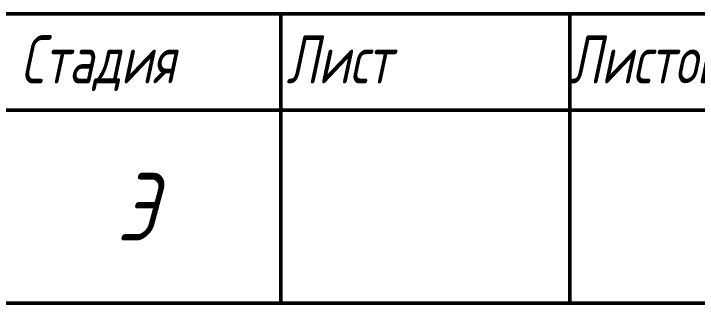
# Model space of a CAD drawing. Header units: millimetres. Extents: x 5341 to 134645, y 2795 to 129189.
# Drawn here: x 62955 to 66502, y 4833 to 6333 of the extents above; entities that cross this region are included whole.
import ezdxf

# ---------------------------------------------------------------- set-up
doc = ezdxf.new("R2010")
doc.units = ezdxf.units.MM
doc.layers.add('АР_Рамка', color=7, linetype='Continuous', lineweight=30)
doc.styles.add('GOST 2.304', font='CS_Gost2304.shx', dxfattribs={"oblique": 15})
doc.styles.add('ГОСТ 2.304', font='CS_Gost2304.shx')

msp = doc.modelspace()

# ---------------------------------------------------------------- linework, layer by layer
at = {"layer": 'АР_Рамка', "lineweight": 50}
for points in [[(67841.3, 6332.7), (49341.3, 6332.7)], [(64341.3, 4832.7), (64341.3, 6332.7)], [(65841.3, 4832.7), (65841.3, 6332.7)], [(67841.3, 5832.7), (62841.3, 5832.7)], [(67841.3, 4832.7), (55841.3, 4832.7)]]:
    msp.add_lwpolyline(points, dxfattribs=at)

# ---------------------------------------------------------------- texts
at = {"linetype": 'Continuous', "lineweight": 25, "style": 'ГОСТ 2.304', "oblique": 12, "width": 0.9}
msp.add_text('Стадия     Лист        Листов', height=250, dxfattribs=at).set_placement((62990.8, 5971.4))
at = {"layer": 'АР_Рамка', "insert": (63591.3, 5332.7), "char_height": 350, "width": 1500, "attachment_point": 5, "style": 'GOST 2.304'}
msp.add_mtext('Э', dxfattribs=at)

doc.saveas('drawing.dxf')
